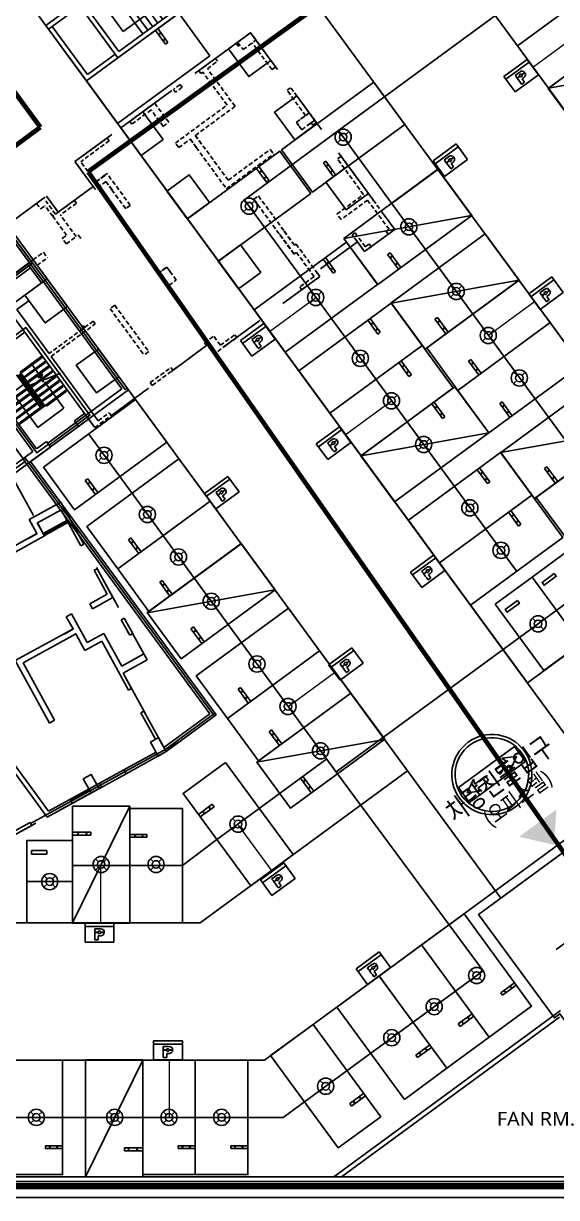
# Model space of a CAD drawing. Header units: millimetres. Extents: x 75184266 to 76346726, y -35077925 to -33679385.
# Drawn here: x 75409672 to 75432976, y -34997562 to -34946273 of the extents above; entities that cross this region are included whole.
import ezdxf
from ezdxf.enums import TextEntityAlignment as Align

# ---------------------------------------------------------------- set-up
doc = ezdxf.new("R2010")
doc.units = ezdxf.units.MM
doc.header["$LTSCALE"] = 50
doc.header["$MEASUREMENT"] = 0
for name, pattern in [('ACAD_ISO10W100', [18.5, 12, -3, 0.5, -3]), ('HIDDEN', [0.375, 0.25, -0.125]), ('HIDDEN2', [0.1875, 0.125, -0.0625]), ('XR-지하3층$0$H', [1.3, 0.8, -0.5]), ('XR-지하3층$0$HIDDEN', [0.375, 0.25, -0.125])]:
    doc.linetypes.add(name, pattern=pattern)
doc.layers.get('0').update_dxf_attribs({"linetype": 'CONTINUOUS'})
for name, color, linetype in [('0-유도관제', 6, 'CONTINUOUS'), ('COL', 2, 'CONTINUOUS'), ('CON', 2, 'CONTINUOUS'), ('DK1', 6, 'CONTINUOUS'), ('DOOR', 7, 'CONTINUOUS'), ('FIN', 5, 'CONTINUOUS'), ('HD', 7, 'CONTINUOUS'), ('open', 1, 'ACAD_ISO10W100'), ('RACEWAY', 4, 'HIDDEN'), ('stair', 4, 'CONTINUOUS'), ('W1', 3, 'CONTINUOUS'), ('WAL', 3, 'CONTINUOUS'), ('XR-지하3층$0$0중앙선', 1, 'CONTINUOUS'), ('XR-지하3층$0$A-주차', 9, 'CONTINUOUS'), ('XR-지하3층$0$CON', 2, 'CONTINUOUS'), ('XR-지하3층$0$CONC', 2, 'CONTINUOUS'), ('XR-지하3층$0$XR-지하3층$0$도면검토', 252, 'CONTINUOUS'), ('XR-지하3층$0$일반주차', 8, 'CONTINUOUS'), ('XR-지하3층$0$확장형주차', 8, 'CONTINUOUS')]:
    doc.layers.add(name, color=color, linetype=linetype)
doc.layers.add('DEFPOINT', color=142, linetype='CONTINUOUS', plot=False)
doc.layers.add('건축', color=8, linetype='CONTINUOUS', plot=False)
for name, color, linetype, lineweight in [('구역제어-S.C.M', 2, 'CONTINUOUS', 100), ('주차유도-LGM', 6, 'CONTINUOUS', 20), ('주차유도-USM', 1, 'CONTINUOUS', 35), ('주차유도-레이스웨이', 1, 'CONTINUOUS', 25)]:
    doc.layers.add(name, color=color, linetype=linetype, lineweight=lineweight)
doc.styles.add('XR-지하3층$0$울릉도m', font='malgun.ttf')

# ---------------------------------------------------------------- blocks, each defined once
blk = doc.blocks.new('XR-지하3층$0$확장형 주차')
at = {"layer": 'XR-지하3층$0$확장형주차', "color": 7}
for p, q in [((0, 3965), (800, 3965)), ((0, 3835), (800, 3835)), ((800, 3835), (800, 3965))]:
    blk.add_line(p, q, dxfattribs=at)
blk.add_lwpolyline([(2500, 5100), (0, 0)], dxfattribs=at)
blk.add_lwpolyline([(2500, 5091), (0, 5091), (0, -9), (2500, -9)], close=True, dxfattribs=at)
for centre in [(238, 3900), (613, 3900)]:
    blk.add_circle(centre, 17.5, dxfattribs=at)
blk = doc.blocks.new('XR-지하3층$0$일반형 주차')
at = {"layer": 'XR-지하3층$0$일반주차'}
for p, q in [((750, 3865), (0, 3865)), ((0, 3735), (750, 3735)), ((750, 3735), (750, 3865))]:
    blk.add_line(p, q, dxfattribs=at)
blk.add_lwpolyline([(2300, 5000), (0, 5000), (0, 0), (2300, 0)], close=True, dxfattribs=at)
for centre in [(238, 3800), (563, 3800)]:
    blk.add_circle(centre, 17.5, dxfattribs=at)
blk = doc.blocks.new('XR-지하3층$0$기둥 0620')
at = {"layer": 'XR-지하3층$0$CON', "ltscale": 0.5}
blk.add_lwpolyline([(-600, 0), (600, 0), (600, 1500), (-600, 1500)], close=True, dxfattribs=at)
blk = doc.blocks.new('1503-B1F')
at = {"layer": 'COL'}
h = blk.add_hatch(dxfattribs=at)
h.set_pattern_fill('ANSI31', color=256, scale=350, angle=-61.2349, style=0)
h.set_pattern_definition([(343.76512965, (-7335761.115, 81741604.42), (12.23142775, 42.00541245), [])])
h.paths.add_polyline_path([(-7983, -21399), (-8031, -21311), (-9061, -21877), (-9013, -21965)])
for p, q in [((-9750, -10099), (-9508, -9921)), ((-10638, -12033), (-6810, -17250)), ((-12568, -15049), (-9875, -13074)), ((-8722, -14138), (-6657, -16952)), ((-11470, -15633), (-9518, -18294)), ((-9356, -18175), (-11308, -15515)), ((-9356, -18175), (-11308, -15515)), ((-7260, -16637), (-7695, -16957)), ((-7695, -16957), (-7260, -16637)), ((-7518, -17199), (-7083, -16879)), ((-7695, -16957), (-7518, -17199)), ((-8921, -17856), (-9356, -18175)), ((-9356, -18175), (-8921, -17856)), ((-8921, -17856), (-8744, -18098)), ((-9518, -18294), (-10243, -18826)), ((-10066, -19068), (-8744, -18098)), ((-9953, -18613), (-9776, -18855)), ((-9953, -18613, 0), (-9776, -18855, 0)), ((-7294, -22344), (-8299, -20512)), ((-9343, -21883), (-9680, -21270)), ((-9461, -21149), (-9461, -21149)), ((-9461, -21149), (-9461, -21149)), ((-7425, -22416), (-7294, -22344)), ((-7425, -22416), (-7294, -22344)), ((-6838, -23485), (-6707, -23413)), ((-6838, -23485), (-6707, -23413)), ((-6014, -24676), (-6707, -23413)), ((-6145, -24748), (-6014, -24676)), ((-8054, -25510), (-7760, -26045)), ((-7835, -25390), (-7146, -26644)), ((-5152, -26245), (-5523, -25570)), ((-5284, -26317), (-5390, -26124)), ((-8155, -26262), (-10285, -27431)), ((-8034, -26481), (-9945, -27530)), ((-7640, -26264), (-7245, -26983)), ((-5284, -26317), (-5152, -26245)), ((-5284, -26317), (-5152, -26245)), ((-5284, -26317), (-5152, -26245)), ((-4517, -27402), (-4661, -27139)), ((-10285, -27431), (-8788, -30157)), ((-9945, -27530), (-8569, -30037)), ((-5198, -28654, 0), (-5330, -28726, 0)), ((-4791, -29708, 0), (-4659, -29636, 0)), ((-4791, -29708, 0), (-4156, -30865, 0)), ((-4659, -29636, 0), (-3687, -31407)), ((-4134, -31424, 0), (-5537, -32194, 0)), ((-3687, -31407), (-5441, -32369, 0)), ((-5441, -32369, 0), (-5537, -32194, 0)), ((-7311, -32598), (-6975, -33211)), ((-6961, -32405), (-6624, -33019)), ((-7871, -33532), (-7799, -33664)), ((-7871, -33532), (-7799, -33664)), ((-9642, -34504), (-9569, -34636))]:
    blk.add_line(p, q, dxfattribs=at)
for points in [[(-9138, -10933), (-9750, -10099)], [(-8719, -10998), (-9508, -9921)], [(-10638, -12033), (-9138, -10933)], [(-10218, -12098), (-9686, -11707)], [(-8810, -14017), (-10218, -12098)], [(-9461, -21149), (-8299, -20512)], [(-9317, -21412), (-8287, -20847)], [(-7425, -22416), (-8287, -20847)], [(-9461, -21149), (-9461, -21149), (-9680, -21270)], [(-9061, -21877), (-9070, -21882), (-9325, -21417), (-9317, -21412)], [(-9061, -21877), (-8031, -21311)], [(-9013, -21965), (-7983, -21399)], [(-10424, -22762), (-9004, -21982), (-9061, -21877)], [(-9738, -22100), (-9733, -22109), (-9338, -21892), (-9343, -21883)], [(-10544, -22543), (-9738, -22100)], [(-6265, -24529), (-6838, -23485)], [(-7028, -24947), (-6265, -24529)], [(-7028, -24947), (-6908, -25166)], [(-6908, -25166), (-6145, -24748)], [(-8054, -25510), (-7835, -25390)], [(-5654, -25642), (-5523, -25570)], [(-5284, -26317), (-5654, -25642)], [(-7760, -26045), (-7755, -26054), (-8150, -26270), (-8155, -26262)], [(-8034, -26481), (-8039, -26472), (-7645, -26255), (-7640, -26264)], [(-7245, -26983), (-6509, -26579)], [(-7146, -26644), (-6410, -26239)], [(-6509, -26579), (-5330, -28726)], [(-6410, -26239), (-5626, -27668)], [(-5626, -27668), (-4661, -27139)], [(-4517, -27402), (-5569, -27979)], [(-5569, -27979), (-5198, -28654)], [(-8569, -30037), (-8788, -30157)], [(-7311, -32598), (-6961, -32405)], [(-6975, -33211), (-6624, -33019), (-6961, -32405), (-7311, -32598)], [(-6720, -32844), (-6606, -32781)], [(-7871, -33532), (-7047, -33080)], [(-7799, -33664), (-6510, -32956)], [(-7871, -33532), (-7799, -33664)], [(-7871, -33532), (-7799, -33664)], [(-10630, -35218), (-9569, -34636)], [(-10439, -34942), (-9642, -34504)], [(-9642, -34504), (-9569, -34636)], [(-9642, -34504), (-9569, -34636)]]:
    blk.add_lwpolyline(points, dxfattribs=at)
for points in [[(-9325, -21417), (-9317, -21412), (-9061, -21877), (-9070, -21882)], [(-9733, -22109), (-9738, -22100), (-9343, -21883), (-9338, -21892)], [(-7760, -26045), (-7755, -26054), (-8150, -26270), (-8155, -26262)], [(-7645, -26255), (-7640, -26264), (-8034, -26481), (-8039, -26472)], [(-4024, -30793), (-3687, -31407), (-4038, -31599), (-4375, -30986)]]:
    blk.add_lwpolyline(points, close=True, dxfattribs=at)
at = {"layer": 'COL', "elevation": 0}
for points in [[(-5330, -28726), (-5198, -28654)], [(-4791, -29708), (-4659, -29636)], [(-6606, -32781), (-6510, -32956)], [(-6582, -32825), (-6510, -32956)], [(-6582, -32825), (-6510, -32956)]]:
    blk.add_lwpolyline(points, dxfattribs=at)
at = {"layer": 'DEFPOINT', "linetype": 'HIDDEN2', "ltscale": 30}
for p, q in [((-524, -384), (0, 0)), ((0, 0), (148, -202)), ((-629, -461), (-540, -582)), ((-1975, -1449), (-2258, -1656)), ((-1532, -1124), (-1443, -1245)), ((933, -1610), (1094, -1492)), ((933, -1610), (1094, -1492)), ((-2258, -1656), (-2169, -1777)), ((-3080, -2260), (-3370, -2473)), ((-3080, -2260), (-2991, -2381)), ((1596, -2513), (1757, -2395)), ((-3287, -4818), (-1029, -3161)), ((-2413, -4487), (-680, -3215)), ((2003, -3913), (2567, -3499)), ((-5192, -3995), (-5281, -3874)), ((2239, -4236), (2804, -3822)), ((2656, -3620), (2804, -3822)), ((2719, -4045), (2881, -3927)), ((-6265, -4596), (-7676, -5631)), ((-6176, -4717), (-6265, -4596)), ((-3139, -5019), (-2639, -4652)), ((-2373, -5015), (-1054, -6813)), ((-976, -6446), (-2147, -4850)), ((-976, -6446), (862, -5097)), ((-1054, -6813), (1010, -5299)), ((3796, -5512), (3957, -5394)), ((-6321, -6498), (-6789, -6841)), ((-9358, -7455), (-8923, -7135)), ((-8405, -7841), (-8923, -7135)), ((343, -7128), (1479, -8676)), ((-9358, -7455), (-9181, -7697)), ((-9181, -7697), (-8987, -7555)), ((-8647, -8018), (-8987, -7555)), ((-8526, -7929), (-8955, -7345)), ((-7611, -7444), (-8316, -7962)), ((141, -7276), (1277, -8824)), ((-8041, -8845), (-8647, -8018)), ((-7621, -8909), (-8316, -7962)), ((5924, -8683), (6053, -8588)), ((5924, -8683), (6012, -8804)), ((-8234, -8987), (-8041, -8845)), ((-8057, -9228), (-7621, -8909)), ((4439, -8823), (4560, -8735)), ((4581, -9017), (4670, -9138)), ((5013, -9351), (5182, -9227)), ((5182, -9227), (5271, -9348)), ((-9508, -9921), (-9057, -9590)), ((1987, -9233), (3028, -10653)), ((2003, -9594), (2778, -10650)), ((-9331, -10163), (-8879, -9832)), ((-3864, -10388), (-3662, -10240)), ((2778, -10650), (2149, -11111)), ((3028, -10653), (2238, -11232)), ((2149, -11111), (2238, -11232)), ((-6138, -12056), (-4653, -14080)), ((-5936, -11908), (-4451, -13932)), ((-8722, -14138), (-6791, -12721)), ((-6879, -12600), (-6791, -12721)), ((-2017, -13547), (-1614, -13252)), ((-1318, -13655), (-689, -13193)), ((-689, -13193), (-601, -13314)), ((-1928, -13668), (-2017, -13547)), ((-1928, -13668), (-1969, -13698)), ((-4388, -15287), (-3485, -14624)), ((-4299, -15407), (-3235, -14627)), ((-3396, -14745), (-3485, -14624)), ((-4388, -15287), (-4299, -15407)), ((-6810, -17250), (-6089, -16721)), ((-6657, -16952), (-6178, -16600)), ((-6178, -16600), (-6089, -16721))]:
    blk.add_line(p, q, dxfattribs=at)
for points in [[(0, 0), (-629, -461)], [(1094, -1492), (0, 0)], [(933, -1610), (75, -441)], [(-540, -582), (-476, -535)], [(-1532, -1124), (-1975, -1449)], [(-1887, -1570), (-1443, -1245)], [(-2088, -1718), (-2169, -1777)], [(-1029, -3161), (-2088, -1718)], [(-680, -3215), (-1887, -1570)], [(-3370, -2473), (-3282, -2594)], [(-2991, -2381), (-3282, -2594)], [(2406, -3618), (1596, -2513)], [(2881, -3927), (1757, -2395)], [(-3578, -3914), (-4193, -3076), (-5281, -3874)], [(-4346, -3374), (-5192, -3995)], [(-3819, -4092), (-4346, -3374)], [(-3819, -4092), (-3578, -3914)], [(2239, -4236), (2003, -3913)], [(2562, -3999), (2804, -3822)], [(2719, -4045), (2643, -3940)], [(-2147, -4850), (-2155, -4856), (-2422, -4493), (-2413, -4487)], [(-6176, -4717), (-7426, -5634)], [(-3139, -5019), (-3287, -4818)], [(-2373, -5015), (-2365, -5009), (-2631, -4646), (-2639, -4652)], [(862, -5097), (1010, -5299)], [(862, -5097), (1010, -5299)], [(-6789, -6841), (-7676, -5631)], [(-6775, -6521), (-7426, -5634)], [(4938, -7069), (3796, -5512)], [(5395, -7353), (3957, -5394)], [(-6275, -6154), (-6364, -6219)], [(-5258, -7541), (-6275, -6154)], [(-6775, -6521), (-6769, -6529), (-6358, -6227), (-6364, -6219)], [(-6063, -6866), (-6055, -6860), (-6321, -6498), (-6329, -6504)], [(-5459, -7689), (-6063, -6866)], [(141, -7276), (343, -7128)], [(5115, -7310), (3954, -8162), (3777, -7920), (4938, -7069)], [(6303, -8591), (5217, -7111)], [(-7700, -7323), (-8647, -8018)], [(-7700, -7323), (-7611, -7444)], [(-5258, -7541), (-5459, -7689)], [(6053, -8588), (5115, -7310)], [(1479, -8676), (1470, -8682), (1914, -9287), (1922, -9281)], [(6303, -8591), (6012, -8804)], [(-8057, -9228), (-8234, -8987)], [(-7425, -8982), (-7555, -8805)], [(1906, -9665), (1285, -8818), (1277, -8824)], [(4980, -9561), (4439, -8823)], [(5013, -9351), (4560, -8735)], [(-9057, -9590), (-8879, -9832)], [(2003, -9594), (1906, -9665)], [(1987, -9233), (1922, -9281)], [(5271, -9348), (4980, -9561)], [(-3503, -10458), (-3662, -10240)], [(-5936, -11908), (-6138, -12056)], [(-6879, -12600), (-8810, -14017)], [(-7370, -12861), (-7298, -12808)], [(-7298, -12808), (-7250, -12872)], [(-6868, -12616), (-6791, -12721)], [(-7323, -12925), (-7370, -12861)], [(-1318, -13655), (-1614, -13252)], [(-601, -13314), (-1552, -14012)], [(-1969, -13698), (-1928, -13668)], [(-1928, -13668), (-1848, -13609)], [(-1848, -13609), (-1552, -14012)], [(-4451, -13932), (-4653, -14080)]]:
    blk.add_lwpolyline(points, dxfattribs=at)
for points in [[(0, 0), (-564, -414), (-328, -737), (237, -323)], [(2567, -3499), (2003, -3913), (2239, -4236), (2804, -3822)], [(-2147, -4850), (-2155, -4856), (-2422, -4493), (-2413, -4487)], [(-2373, -5015), (-2365, -5009), (-2631, -4646), (-2639, -4652)], [(-6769, -6529), (-6775, -6521), (-6364, -6219), (-6358, -6227)], [(-6329, -6504), (-6321, -6498), (-6055, -6860), (-6063, -6866)], [(1922, -9281), (1914, -9287), (1470, -8682), (1479, -8676)], [(1906, -9665), (1898, -9671), (1277, -8824), (1285, -8818)], [(-3985, -10477), (-3571, -11041), (-3248, -10804), (-3662, -10240)]]:
    blk.add_lwpolyline(points, close=True, dxfattribs=at)
at = {"layer": 'FIN'}
blk.add_line((-11093, -11084), (-9750, -10099), dxfattribs=at)
at = {"layer": 'stair'}
for p, q in [((-10073, -14832), (-9106, -14122)), ((-9919, -15041), (-8952, -14331)), ((-8997, -16299), (-10073, -14832)), ((-9766, -15251), (-8798, -14541)), ((-9612, -15460), (-8644, -14751)), ((-9579, -14469), (-9147, -15058)), ((-9021, -15163), (-8315, -14869)), ((-9927, -15369), (-10894, -16079)), ((-10718, -15305), (-9296, -17244)), ((-10234, -14950), (-9158, -16417)), ((-10164, -14961), (-9147, -16347)), ((-9127, -16333), (-10144, -14946)), ((-10104, -14916), (-9087, -16303)), ((-10084, -14901), (-9066, -16288)), ((-9866, -15325), (-9886, -15340)), ((-9866, -15492), (-9105, -15182)), ((-9826, -15295), (-9806, -15280)), ((-9458, -15670), (-8490, -14960)), ((-9304, -15880), (-8337, -15170)), ((-9291, -15065), (-9290, -15039)), ((-9147, -15058), (-9291, -15065)), ((-9290, -15039), (-9167, -15032)), ((-9122, -14916), (-9167, -15032)), ((-9150, -16089), (-8183, -15379)), ((-9147, -15058), (-9098, -14923)), ((-9098, -14923), (-9122, -14916)), ((-9105, -15182), (-9049, -15260)), ((-9049, -15260), (-9078, -15086)), ((-9078, -15086), (-9021, -15163)), ((-8979, -15287), (-9029, -15422)), ((-9005, -15429), (-8960, -15313)), ((-8979, -15287), (-8836, -15280)), ((-8979, -15287), (-8157, -16408)), ((-8836, -15305), (-8960, -15313)), ((-8836, -15280), (-8836, -15305)), ((-9773, -15579), (-10741, -16289)), ((-9619, -15788), (-10587, -16498)), ((-9713, -15534), (-9733, -15549)), ((-9672, -15505), (-9652, -15490)), ((-9559, -15744), (-9579, -15759)), ((-9518, -15714), (-9498, -15700)), ((-9029, -15422), (-9005, -15429)), ((-8997, -16299), (-8029, -15589)), ((-9465, -15998), (-10433, -16708)), ((-9312, -16208), (-10279, -16917)), ((-9405, -15954), (-9425, -15968)), ((-9365, -15924), (-9344, -15909)), ((-9296, -17244), (-8157, -16408)), ((-9251, -16163), (-9271, -16178)), ((-9211, -16134), (-9191, -16119)), ((-8997, -16299), (-9158, -16417)), ((-9066, -16288), (-9147, -16347)), ((-9037, -16329), (-9117, -16388)), ((-9158, -16417), (-10125, -17127))]:
    blk.add_line(p, q, dxfattribs=at)
at = {"layer": 'stair', "color": 8}
for p, q in [((-10003, -14842), (-9116, -14192)), ((-9116, -14192), (-9146, -14151)), ((-9849, -15052), (-8963, -14401)), ((-9696, -15262), (-8809, -14611)), ((-9542, -15471), (-8655, -14820)), ((-8963, -14401), (-8992, -14361)), ((-8809, -14611), (-8838, -14571)), ((-8655, -14820), (-8684, -14780)), ((-9879, -15012), (-9849, -15052)), ((-9725, -15221), (-9696, -15262)), ((-9388, -15681), (-8501, -15030)), ((-9234, -15890), (-8347, -15240)), ((-8501, -15030), (-8531, -14990)), ((-8347, -15240), (-8377, -15199)), ((-9843, -15568), (-10730, -16219)), ((-9689, -15778), (-10576, -16428)), ((-9813, -15608), (-9843, -15568)), ((-9659, -15818), (-9689, -15778)), ((-9571, -15431), (-9542, -15471)), ((-9418, -15640), (-9388, -15681)), ((-9264, -15850), (-9234, -15890)), ((-9080, -16100), (-8194, -15449)), ((-8927, -16310), (-8040, -15659)), ((-8194, -15449), (-8223, -15409)), ((-8040, -15659), (-8069, -15619)), ((-9535, -15987), (-10422, -16638)), ((-9381, -16197), (-10268, -16848)), ((-9228, -16407), (-10115, -17057)), ((-9506, -16028), (-9535, -15987)), ((-9352, -16237), (-9381, -16197)), ((-9198, -16447), (-9228, -16407)), ((-9110, -16060), (-9080, -16100)), ((-8956, -16269), (-8927, -16310))]:
    blk.add_line(p, q, dxfattribs=at)
at = {"layer": 'stair'}
for start, end in [(36.2651, 216.2651), (216.2651, 36.2651)]:
    blk.add_arc((-9579, -14469), 15, start, end, dxfattribs=at)
at = {"layer": 'WAL'}
for p, q in [((-11081, -11100), (-9738, -10115)), ((-10968, -11253), (-9626, -10268))]:
    blk.add_line(p, q, dxfattribs=at)
at = {"layer": 'XR-지하3층$0$0중앙선', "color": 7, "linetype": 'XR-지하3층$0$H', "ltscale": 50}
for points in [[(-10633, -8390), (-8923, -7135), (-8405, -7841), (-6877, -6720), (-7676, -5631), (0, 0), (6303, -8591), (4980, -9561), (4670, -9138), (2880, -10451), (3028, -10653), (-1552, -14012), (-1848, -13609), (-6810, -17250), (-7083, -16879), (-10379, -19298)], [(-10455, -19339), (-9461, -21149), (-8299, -20512), (-4517, -27402), (-5569, -27979), (-3687, -31407), (-10630, -35218)]]:
    blk.add_lwpolyline(points, dxfattribs=at)
at = {"layer": 'XR-지하3층$0$CON', "ltscale": 0.5}
blk.add_lwpolyline([(443, -10475), (-524, -11185), (-1411, -9975), (-444, -9266)], close=True, dxfattribs=at)
at = {"layer": 'XR-지하3층$0$CONC', "extrusion": (0, 0, -1), "zscale": -1, "rotation": 323.7506101892478}
for p in [(-2420, -4319), (4302, -5015), (2286, -7770), (8493, -12320), (6248, -15381)]:
    blk.add_blockref('XR-지하3층$0$기둥 0620', p, dxfattribs=at)
at = {"layer": 'XR-지하3층$0$XR-지하3층$0$도면검토', "linetype": 'XR-지하3층$0$HIDDEN', "ltscale": 100, "extrusion": (0, 0, -1), "zscale": -1, "rotation": 323.7506101892478}
for p in [(-403, -1564), (-4665, -7380)]:
    blk.add_blockref('XR-지하3층$0$기둥 0620', p, dxfattribs=at)
blk = doc.blocks.new('2P-Dr204')
at = {"color": 0}
for p, q in [((29, 50), (29, 955)), ((65, 50), (65, 956)), ((29, 50), (0, 50)), ((0, 50), (0, -50)), ((29, 14), (29, 50)), ((65, 50), (29, 50)), ((50, 14), (29, 14)), ((50, -50), (50, 14)), ((950, 14), (950, -50)), ((971, 14), (950, 14)), ((971, 14), (950, 14)), ((971, 50), (971, 14)), ((1000, 50), (971, 50)), ((1000, -50), (1000, 50)), ((50, -50), (0, -50)), ((1000, -50), (950, -50))]:
    blk.add_line(p, q, dxfattribs=at)
blk.add_arc((65, 50), 906, 0, 92.2294, dxfattribs=at)
blk = doc.blocks.new('A$C3C7850DE')
at = {"layer": 'CON', "ltscale": 100}
for p, q in [((-9, 7422), (-9, 222)), ((-9, 7422), (191, 7422)), ((191, 7422), (191, 422)), ((1191, 7422), (1191, 7222, 0)), ((1191, 7422), (2991, 7422)), ((1191, 7222), (2791, 7222)), ((2791, 7222), (2791, 5922)), ((2991, 7422), (2991, 222)), ((1191, 5922), (2791, 5922)), ((1191, 5922, 0), (1191, 5722, 0)), ((1191, 5722), (2791, 5722)), ((2791, 5722), (2791, 422)), ((-9, 222), (2991, 222)), ((191, 422), (2791, 422))]:
    blk.add_line(p, q, dxfattribs=at)
at = {"layer": 'HD', "ltscale": 10}
for p, q in [((191, 4422), (1376, 4422)), ((191, 4152), (1376, 4152)), ((783, 4422), (783, 2802)), ((1376, 4422), (1376, 1722)), ((1476, 4422), (1446, 4422)), ((1446, 1722), (1446, 4422)), ((1476, 4152), (1446, 4152)), ((1476, 4422), (1476, 1722)), ((1506, 4422), (1476, 4422)), ((1506, 4422), (1506, 1722)), ((1506, 4422), (1536, 4422)), ((1536, 4152), (1506, 4152)), ((1536, 1722), (1536, 4422)), ((1606, 4422), (1606, 1722)), ((1606, 4422), (2791, 4422)), ((2791, 4152), (1606, 4152)), ((2198, 4422), (2198, 1097)), ((191, 3882), (1376, 3882)), ((191, 3612), (1376, 3612)), ((1476, 3882), (1446, 3882)), ((1476, 3612), (1446, 3612)), ((1536, 3882), (1506, 3882)), ((1536, 3612), (1506, 3612)), ((2791, 3882), (1606, 3882)), ((2791, 3612), (1606, 3612)), ((191, 3342), (1376, 3342)), ((1476, 3342), (1446, 3342)), ((1536, 3342), (1506, 3342)), ((2791, 3342), (1606, 3342)), ((191, 3072), (1376, 3072)), ((191, 2802), (1376, 2802)), ((1476, 3072), (1446, 3072)), ((1476, 2802), (1446, 2802)), ((1536, 3072), (1506, 3072)), ((1536, 2802), (1506, 2802)), ((2791, 3072), (1606, 3072)), ((2791, 2802), (1606, 2802)), ((191, 2532), (1376, 2532)), ((191, 2262), (1376, 2262)), ((783, 2262), (783, 1097)), ((1476, 2532), (1446, 2532)), ((1476, 2262), (1446, 2262)), ((1536, 2532), (1506, 2532)), ((1536, 2262), (1506, 2262)), ((2791, 2532), (1606, 2532)), ((2791, 2262), (1606, 2262)), ((191, 1992), (1376, 1992)), ((191, 1722), (1376, 1722)), ((1476, 1992), (1446, 1992)), ((1476, 1722), (1446, 1722)), ((1506, 1722), (1476, 1722)), ((1536, 1992), (1506, 1992)), ((1536, 1722), (1506, 1722)), ((2791, 1992), (1606, 1992)), ((2791, 1722), (1606, 1722)), ((2198, 1097), (783, 1097))]:
    blk.add_line(p, q, dxfattribs=at)
blk.add_lwpolyline([(-159, 2141), (734, 2513), (779, 2461), (788, 2602), (833, 2551), (1726, 2943)], dxfattribs=at)
for points in [[(663, 2870), (783, 2802), (904, 2871), (886, 2900), (783, 2841), (680, 2900)], [(663, 2193), (783, 2262), (904, 2193), (886, 2163), (783, 2222), (680, 2164)]]:
    blk.add_lwpolyline(points, close=True, dxfattribs=at)
for centre in [(783, 4422), (783, 4422), (2198, 4422), (2198, 4422)]:
    blk.add_circle(centre, 30, dxfattribs=at)
for centre, radius, start, end in [((1491, 4422), 115, 0, 180), ((1491, 4422), 45, 0, 180), ((1491, 1722), 115, 180, 0), ((1491, 1722), 45, 180, 0)]:
    blk.add_arc(centre, radius, start, end, dxfattribs=at)
at = {"layer": 'open', "ltscale": 0.5}
for p, q in [((2191, 7222), (2791, 5922)), ((2191, 5922), (2791, 7222))]:
    blk.add_line(p, q, dxfattribs=at)
at = {"layer": 'W1', "ltscale": 100}
for p, q in [((2091, 7222), (2091, 5922)), ((2191, 7222), (2191, 5922))]:
    blk.add_line(p, q, dxfattribs=at)
at = {"layer": 'DOOR', "extrusion": (-1.015e-13, 9.27e-13, -1), "zscale": -1, "rotation": 180.0000577049292}
for p in [(-191, 7372, 0), (-191, 5872, 0)]:
    blk.add_blockref('2P-Dr204', p, dxfattribs=at)
blk = doc.blocks.new('XR-지하3층$0$A$C73B52ADF')
at = {"layer": 'XR-지하3층$0$A-주차', "elevation": 0}
for points in [[(-2038, 2466), (-38, 2466), (-38, -1134), (-2038, -1134)], [(-1166, 2021), (-1166, 1871), (-1832, 1871), (-1832, 2021)]]:
    blk.add_lwpolyline(points, close=True, dxfattribs=at)
blk = doc.blocks.new('센서')
at = {"layer": '0-유도관제', "color": 0}
for p, q in [((405935, 34224), (406072, 34088)), ((406311, 34088), (406447, 34225)), ((405936, 33712), (406072, 33849)), ((406311, 33849), (406448, 33713))]:
    blk.add_line(p, q, dxfattribs=at)
for major_axis, start_param, end_param in [((0, 362), 2.801804347482335, 9.084989654661921), ((0, 169), 2.862310370331367, 9.145495677510954)]:
    blk.add_ellipse((406192, 33969), major_axis=major_axis, ratio=1, start_param=start_param, end_param=end_param, dxfattribs=at)
blk = doc.blocks.new('만공차등')
at = {"layer": '0-유도관제', "color": 0}
for p, q in [((305755, 78525), (306597, 78525)), ((305755, 77269), (305755, 78525)), ((306442, 77269), (306442, 78525)), ((306442, 78525), (306442, 77269)), ((306597, 78525), (306597, 77269)), ((306185, 78101), (306185, 77952)), ((306191, 78101), (306191, 77952)), ((306185, 77838), (306185, 77693)), ((306191, 77838), (306191, 77693)), ((306597, 77269), (305755, 77269))]:
    blk.add_line(p, q, dxfattribs=at)
for points in [[(305858, 77952), (305858, 77952), (305858, 78101), (305858, 78101)], [(305858, 78101), (305858, 78101), (306044, 78101), (306185, 78101)], [(306191, 78101), (306274, 78101), (306339, 78101), (306339, 78101)], [(306339, 78101), (306339, 78101), (306339, 77854), (306339, 77854)], [(306037, 77952), (306037, 77952), (305858, 77952), (305858, 77952)], [(306037, 77870), (306037, 77870), (306037, 77952), (306037, 77952)], [(306078, 77737), (306050, 77766), (306037, 77810), (306037, 77870)], [(306185, 77693), (306139, 77694), (306104, 77709), (306078, 77737)], [(306134, 77952), (306134, 77952), (306134, 77915), (306134, 77915)], [(306185, 77952), (306159, 77952), (306134, 77952), (306134, 77952)], [(306134, 77915), (306134, 77887), (306139, 77867), (306149, 77855)], [(306149, 77855), (306158, 77844), (306170, 77838), (306185, 77838)], [(306241, 77952), (306241, 77952), (306217, 77952), (306191, 77952)], [(306191, 77838), (306204, 77838), (306216, 77843), (306226, 77853)], [(306226, 77853), (306236, 77863), (306241, 77882), (306241, 77909)], [(306241, 77909), (306241, 77909), (306241, 77952), (306241, 77952)], [(306339, 77854), (306339, 77800), (306327, 77760), (306301, 77733)]]:
    blk.add_open_spline(points, degree=3, dxfattribs=at)
blk.add_open_spline([(306301, 77733), (306275, 77706), (306239, 77693), (306192, 77693), (306191, 77693), (306191, 77693), (306191, 77693)], degree=3, knots=[0.4989771, 0.4989771, 0.4989771, 0.4989771, 0.9979543, 0.9979543, 0.9979543, 1, 1, 1, 1], dxfattribs=at)
blk = doc.blocks.new('sdvfr')
at = {"layer": 'DK1'}
for p, q in [((-945351, 1790459), (-944567, 1790896)), ((-944567, 1790022), (-945351, 1790459)), ((-944567, 1790896), (-944674, 1790612)), ((-943860, 1790612), (-944674, 1790612)), ((-943860, 1790306), (-943860, 1790612)), ((-943136, 1790306), (-943136, 1790612)), ((-943136, 1790612), (-942322, 1790612)), ((-941645, 1790459), (-942429, 1790896)), ((-942429, 1790896), (-942322, 1790612)), ((-942429, 1790022), (-941645, 1790459)), ((-944674, 1790306), (-943860, 1790306)), ((-944674, 1790306), (-944567, 1790022)), ((-942322, 1790306), (-943136, 1790306)), ((-942322, 1790306), (-942429, 1790022))]:
    blk.add_line(p, q, dxfattribs=at)
blk.add_lwpolyline([(-941398, 1789894), (-941398, 1791024), (-945598, 1791024), (-945598, 1789894)], close=True, dxfattribs=at)
at = {"layer": 'DK1', "color": 2}
for radius in [2428, 2228]:
    blk.add_circle((-943498, 1790459), radius, dxfattribs=at)

msp = doc.modelspace()

# ---------------------------------------------------------------- hatches: boundary and pattern name
at = {"layer": '건축', "ltscale": 1000}
h = msp.add_hatch(color=256, dxfattribs=at)
h.dxf.hatch_style = 1
h.paths.add_polyline_path([(75431343.1, -34981801), (75432855.6, -34982153.2), (75432974.7, -34980604.8)])

# ---------------------------------------------------------------- linework, layer by layer
for p, q in [((75410651.7, -34946363), (75430732.9, -34931640.5)), ((75410769.9, -34946524.3), (75431012.5, -34931683.5)), ((75410651.7, -34946363), (75410769.9, -34946524.3)), ((75379383.2, -34996961.9, 0), (75448355.6, -34996962, 0)), ((75379183.2, -34997111.9, 0), (75516203.2, -34997112.2)), ((75379383.2, -34997561.9, 0), (75516203.2, -34997562.2))]:
    msp.add_line(p, q, dxfattribs=at)
at = {"layer": '건축', "ltscale": 0.5}
for p, q in [((75439847.3, -34969103.4), (75421043.9, -34943455.8)), ((75444686.2, -34965555.8), (75429371.2, -34944666.4)), ((75410769.9, -34946524.3), (75412426.8, -34948784.2)), ((75410931.2, -34946406), (75412469.8, -34948504.7)), ((75413678, -34947618.9), (75412469.8, -34948504.7)), ((75413796.2, -34947780.2), (75412426.8, -34948784.2)), ((75412426.8, -34948784.2), (75412070.7, -34948298.5)), ((75426459.8, -34978918.4), (75405291.3, -34950044.9)), ((75414256.5, -34962282.3), (75409144.1, -34955309.2)), ((75413977.3, -34962239.7), (75408982.9, -34955427.5)), ((75414256.5, -34962282.3), (75409825.3, -34965531.3)), ((75410738.3, -34964614.4), (75413977.3, -34962239.7)), ((75410707.5, -34980941.4), (75398700.5, -34964564)), ((75410765.1, -34980681.7), (75398965.4, -34964587.2)), ((75418019.7, -34976539.2, 0), (75409728.6, -34965230.3)), ((75417820.8, -34976437, 0), (75409825.3, -34965531.3)), ((75418100.4, -34976480, 0), (75409986.6, -34965413)), ((75431701.9, -34975075.1), (75431701.9, -34975075.1)), ((75415815.3, -34977907.3), (75417820.8, -34976437)), ((75415853.2, -34978003.5), (75418041.2, -34976399.4)), ((75415912.4, -34978084.2), (75418100.4, -34976480)), ((75409982.3, -34981225.5), (75416531.7, -34977630.1, 0)), ((75410765.1, -34980681.7), (75414062.9, -34978871.3, 0)), ((75410707.5, -34980941.4), (75414159.2, -34979046.6, 0)), ((75432957.3, -34986733.2), (75434675.5, -34985473.4)), ((75379383.2, -34996661.9, 0), (75448764.8, -34996662, 0)), ((75379383.2, -34996861.9, 0), (75448492, -34996862, 0))]:
    msp.add_line(p, q, dxfattribs=at)
at = {"layer": '건축'}
for p, q in [((75412426.8, -34948784.2), (75431701.9, -34975075.1)), ((75420207.5, -34991562), (75455787.7, -34965476.5)), ((75431701.9, -34975075.1), (75439847.3, -34969103.4)), ((75417398.1, -34985562), (75426459.8, -34978918.4)), ((75407647.3, -34985562), (75417398.1, -34985562)), ((75379061.6, -34991561.9), (75420207.5, -34991562))]:
    msp.add_line(p, q, dxfattribs=at)
at = {"layer": '건축', "ltscale": 100}
for p, q in [((75423239, -34996661.9, 0), (75433147.9, -34989397.2, 0)), ((75423577.2, -34996661.9, 0), (75433104.9, -34989676.7, 0))]:
    msp.add_line(p, q, dxfattribs=at)
at = {"layer": '건축', "ltscale": 0.5}
for points in [[(75414201.7, -34962198.5), (75414116.7, -34962260.8), (75408974.8, -34955247.3), (75408934.6, -34955276.9), (75407426.2, -34953220.9), (75406907, -34953601.7), (75367809.3, -34900273.2), (75367729.2, -34900331.8), (75339172, -34861380.4), (75346591, -34855941.2), (75357179.5, -34870383.7), (75362824.9, -34866244.9), (75366426.7, -34871157.7), (75361023.3, -34875119.2), (75360700.7, -34875355.7), (75389495.4, -34914631.1), (75388124.4, -34915636.3), (75435545.1, -34980317.2), (75435625.8, -34980258.1), (75435861.1, -34980579.1), (75430538.4, -34984481.5), (75414201.7, -34962198.5)], [(75406718.8, -34959203.1), (75410072.1, -34956743.1), (75409063.5, -34955368.3)], [(75408240.3, -34962291.4), (75410251.7, -34965033.1), (75410767.9, -34964654.7), (75410797.1, -34964694.5), (75412579.4, -34963387.8), (75409772.2, -34959561.4), (75406970.3, -34961616.9)], [(75409139.6, -34965848.4), (75409747.7, -34965402.6), (75407736.3, -34962661.1)]]:
    msp.add_lwpolyline(points, dxfattribs=at)
msp.add_lwpolyline([(75435861.2, -34980579.1), (75429570.6, -34985191), (75432886, -34989713.2), (75433126.4, -34989536.9), (75438680.1, -34997112), (75448320.1, -34997112), (75456812.7, -34990885.7), (75452848.8, -34985478.9), (75449298.4, -34988081.8, -0.4141857), (75440353.2, -34986705)], format="xyb", close=True, dxfattribs=at)
at = {"layer": '구역제어-S.C.M', "ltscale": 0.5}
for p, q in [((75378517.4, -34907382.3), (75410405.7, -34950807.4)), ((75435993.3, -34935788.6), (75412499.2, -34952754.8)), ((75395457.4, -34961784.3), (75410405.7, -34950807.4)), ((75412499.2, -34952754.8), (75443500.1, -34997112)), ((75443500.1, -34997112), (75379383.2, -34997111.9, 0))]:
    msp.add_line(p, q, dxfattribs=at)
at = {"layer": '주차유도-LGM', "color": 6, "lineweight": 20, "ltscale": 500}
for p, q in [((75431936, -34948180), (75433959.5, -34946696.5)), ((75425801.1, -34954103.5), (75427824.6, -34952620.1)), ((75420424.7, -34959723.8, 0), (75422448.1, -34958240.3, 0)), ((75429983.2, -34959907.7, 0), (75432006.7, -34958424.2, 0)), ((75423735.8, -34964240, 0), (75425759.2, -34962756.5, 0)), ((75415812.1, -34968623.3), (75417835.6, -34967139.8)), ((75427850.3, -34969836.8), (75429873.7, -34968353.3)), ((75421238.4, -34976109.2), (75423261.8, -34974625.7)), ((75419063.8, -34981302.8), (75420547.3, -34983326.3)), ((75413044.9, -34983062), (75413044.9, -34985571)), ((75425216.9, -34987878.2), (75426700.4, -34989901.6)), ((75416034.2, -34991552.9), (75416034.2, -34994061.9))]:
    msp.add_line(p, q, dxfattribs=at)
at = {"layer": '주차유도-레이스웨이', "ltscale": 0.5}
for p, q in [((75423440, -34950952.4), (75432311.3, -34944448.4)), ((75419286.3, -34954002.7), (75423440, -34950952.4)), ((75425768.1, -34954127.8), (75423440.6, -34950952)), ((75421773.4, -34957304.6), (75419327, -34953967.8)), ((75436766.9, -34969129.9), (75425768.1, -34954127.8)), ((75431233.6, -34970208.2), (75421773.4, -34957304.6)), ((75423406.4, -34979051), (75412525, -34964209)), ((75434589.4, -34970726.3), (75431363.5, -34973091.3)), ((75431363.5, -34973091.3), (75423346.3, -34978969.1)), ((75419981.5, -34980568), (75422932.4, -34978404.6)), ((75423406.4, -34979051), (75429767.5, -34987653)), ((75419981.5, -34980568), (75418126.6, -34981928)), ((75418126.6, -34981928), (75416619.4, -34983062)), ((75416619.4, -34983062), (75411819.4, -34983062)), ((75411819.4, -34983062), (75411819.4, -34983762)), ((75411819.4, -34983762), (75409819.4, -34983762)), ((75429769.4, -34987655.7), (75421955.7, -34993380.2)), ((75421955.7, -34993380.2), (75421025.9, -34994061.9)), ((75379984.1, -34994061.9), (75419484.2, -34994061.9)), ((75419484.2, -34994062), (75421025.9, -34994061.9))]:
    msp.add_line(p, q, dxfattribs=at)

# ---------------------------------------------------------------- block references
at = {"layer": 'RACEWAY', "xscale": 0.7218862546760804, "yscale": 0.7218862473964691, "zscale": 0.7218862445435519, "rotation": 36.24693334040997}
msp.add_blockref('sdvfr', (76743656.9, -35618752.5), dxfattribs=at)
at = {"layer": '건축', "ltscale": 0.5, "rotation": 306.2468838006543}
msp.add_blockref('A$C3C7850DE', (75411848.8, -34945499.2), dxfattribs=at)
at = {"layer": '건축'}
for name, p, rotation in [('XR-지하3층$0$일반형 주차', (75429903.4, -34945392.3), 306.2469352298511), ('XR-지하3층$0$일반형 주차', (75431263.3, -34947247.2), 306.2469352298511), ('XR-지하3층$0$일반형 주차', (75412426.8, -34948784.2), 306.2469352298511), ('XR-지하3층$0$확장형 주차', (75432623.2, -34949102.1), 306.2469352298511), ('XR-지하3층$0$일반형 주차', (75426344.9, -34950686.3), 126.2469364372141), ('XR-지하3층$0$일반형 주차', (75416839.6, -34954803.2), 306.2469352298511), ('XR-지하3층$0$확장형 주차', (75429262.5, -34954665.8), 126.2469364372141), ('XR-지하3층$0$일반형 주차', (75419757.2, -34958782.7), 306.2469352298511), ('XR-지하3층$0$확장형 주차', (75431331.9, -34957488.5), 126.2469364372141), ('XR-지하3층$0$일반형 주차', (75432691.8, -34959343.4), 126.2469364372141), ('XR-지하3층$0$일반형 주차', (75421708.4, -34961444.1), 306.2469352298511), ('XR-지하3층$0$일반형 주차', (75434051.8, -34961198.3), 126.2469364372141), ('XR-지하3층$0$일반형 주차', (75423068.3, -34963299), 306.2469352298511), ('XR-지하3층$0$확장형 주차', (75436121.2, -34964021), 126.2469364372141), ('XR-지하3층$0$확장형 주차', (75424428.2, -34965153.9), 306.2469352298511), ('XR-지하3층$0$일반형 주차', (75415934.1, -34964561.5), 126.2469333594607), ('XR-지하3층$0$일반형 주차', (75437481.1, -34965875.9), 126.2469364372141), ('XR-지하3층$0$일반형 주차', (75426497.6, -34967976.6), 306.2469352298511), ('XR-지하3층$0$일반형 주차', (75417828.3, -34967145.1), 126.2469333594607), ('XR-지하3층$0$일반형 주차', (75419188.2, -34969000), 126.2469333594607), ('XR-지하3층$0$일반형 주차', (75427857.5, -34969831.5), 306.2469352298511), ('XR-지하3층$0$확장형 주차', (75420666.4, -34971016.2), 126.2469333594607), ('XR-지하3층$0$A$C73B52ADF', (75435013.3, -34971240.8, 0), 36.24693355402156), ('XR-지하3층$0$A$C73B52ADF', (75433400.4, -34972423.3, 0), 36.24693355402156), ('XR-지하3층$0$일반형 주차', (75422617.6, -34973677.6), 126.2469333594607), ('XR-지하3층$0$일반형 주차', (75423977.5, -34975532.5), 126.2469333594607), ('XR-지하3층$0$확장형 주차', (75425455.6, -34977548.7), 126.2469333594607), ('XR-지하3층$0$일반형 주차', (75419604.8, -34983944.1), 36.24693489493006), ('XR-지하3층$0$A$C73B52ADF', (75411857.1, -34984427.6, 0), 0.0006821651433227905), ('XR-지하3층$0$일반형 주차', (75428932, -34985165.6), 216.2469348949301), ('XR-지하3층$0$일반형 주차', (75427077.1, -34986525.5), 216.2469348949301), ('XR-지하3층$0$일반형 주차', (75425222.3, -34987885.5), 216.2469348949301), ('XR-지하3층$0$일반형 주차', (75422332.5, -34990004.1), 216.2469348949301), ('XR-지하3층$0$일반형 주차', (75411384.2, -34991562), 180), ('XR-지하3층$0$확장형 주차', (75414884.2, -34991562), 180), ('XR-지하3층$0$일반형 주차', (75417184.2, -34991562), 180), ('XR-지하3층$0$일반형 주차', (75419484.2, -34991562), 180)]:
    msp.add_blockref(name, p, dxfattribs=dict(at, rotation=rotation))
for name, p in [('1503-B1F', (75419599.7, -34946677.4)), ('1503-B1F', (75419599.7, -34946677.4)), ('XR-지하3층$0$확장형 주차', (75411819.4, -34985562)), ('XR-지하3층$0$일반형 주차', (75414319.4, -34985562))]:
    msp.add_blockref(name, p, dxfattribs=at)
at = {"layer": '주차유도-LGM', "color": 6}
for p, rotation in [((75675282.9, -35149417.1), 126.2469349002818), ((75672184.8, -35153114.2), 126.2469349002818), ((75676366.9, -35158918.4, 0), 126.2469349002818), ((75663771.6, -35160960.9, 0), 126.2469349002818), ((75667082.6, -35165477.2, 0), 126.2469349002818), ((75662195.8, -35167634), 126.2469349002818), ((75671197.1, -35171073.9), 126.2469349002818), ((75667622.1, -35175119.9), 126.2469349002818), ((75664644.3, -35184523.8), 126.2469349002818), ((75490896.7, -35292168), 90), ((75668821.5, -35188404.1), 126.2469349002818), ((75493886, -35297307.6), 90)]:
    msp.add_blockref('만공차등', p, dxfattribs=dict(at, rotation=rotation))
at = {"layer": '주차유도-USM', "extrusion": (0, 0, -1), "xscale": 0.9750000000000001, "yscale": 0.9750000000000001, "zscale": -0.9750000000000001, "rotation": 270}
for p in [(-75456768.2, -34555200.3), (-75452655.1, -34558215.7), (-75459641.1, -34559118.9), (-75455567.5, -34562203.5, 0), (-75461710.5, -34561941.5), (-75463109.9, -34563865.6, 0), (-75457518.7, -34564864.8, 0), (-75464469.8, -34565720.5, 0), (-75458878.6, -34566719.7, 0), (-75460288.3, -34568627.3), (-75446314.4, -34569101.4), (-75462308, -34571397.3, 0), (-75448208.6, -34571685), (-75449568.5, -34573539.9), (-75463667.9, -34573252.2, 0), (-75451000.1, -34575477.3), (-75465289.3, -34576463.3), (-75452997.8, -34578217.5), (-75454357.7, -34580072.4), (-75455779.4, -34582011.5), (-75452173.4, -34585211.2), (-75446188.8, -34586975.2), (-75448588.8, -34586975.2), (-75443938.8, -34587725.2), (-75462602.1, -34591825), (-75460747.2, -34593184.9), (-75458892.3, -34594544.8), (-75456002.6, -34596663.4), (-75443353.6, -34598025.1), (-75446778.1, -34598025.1), (-75449153.6, -34598025.1), (-75451453.6, -34598025.1)]:
    msp.add_blockref('센서', p, dxfattribs=at)

# ---------------------------------------------------------------- texts
at = {"layer": '건축', "style": 'XR-지하3층$0$울릉도m', "width": 0.8}
for s, height, p in [('차량진출입구', 900, (75428540.9, -34981222.2, 0)), ('(오피스텔)', 720, (75430111.5, -34981372.5, 0))]:
    msp.add_text(s, height=height, rotation=35.63823, dxfattribs=at).set_placement(p)
at = {"layer": '건축', "style": 'XR-지하3층$0$울릉도m', "width": 1.1}
msp.add_text('FAN RM.', height=600, dxfattribs=at).set_placement((75432077.7, -34994121.4), align=Align.MIDDLE_CENTER)

doc.saveas('drawing.dxf')
